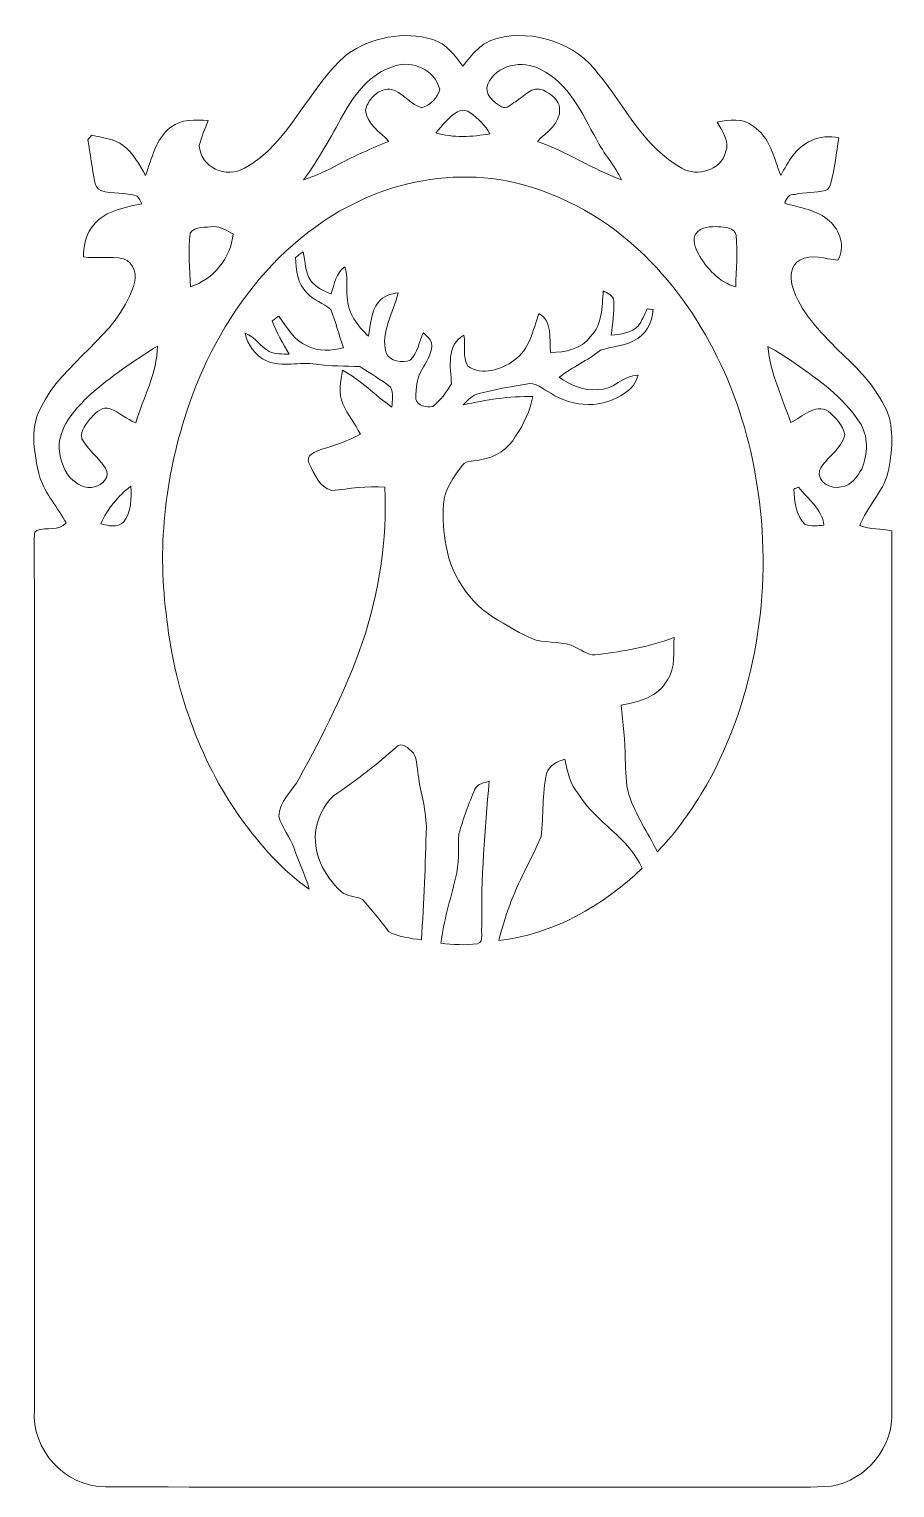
# Model space of a CAD drawing. Header units: centimetres. Extents: x -9.5 to 9.4, y -15.9 to 16.
import ezdxf

# ---------------------------------------------------------------- set-up
doc = ezdxf.new("R2010")
doc.units = ezdxf.units.CM
doc.header["$MEASUREMENT"] = 0
doc.layers.add('Layer 1', color=7, linetype='Continuous')

msp = doc.modelspace()

# ---------------------------------------------------------------- linework, layer by layer
at = {"layer": 'Layer 1', "color": 8, "lineweight": 9}
for points, knots in [([(-2.53572, 15.45091), (-1.99879, 15.82415), (-1.28618, 15.96703), (-0.65577, 15.77723), (-0.65577, 15.77723), (-0.36578, 15.68621), (-0.17528, 15.42586), (0.00075, 15.19197), (0.00075, 15.19197), (0.19302, 15.45373), (0.41774, 15.72608), (0.75182, 15.80193), (0.75182, 15.80193), (1.55121, 16.00266), (2.47902, 15.69962), (2.96373, 15.02017), (2.96373, 15.02017), (3.54687, 14.31744), (3.95433, 13.41715), (4.78654, 12.96242), (4.78654, 12.96242), (5.12026, 12.76945), (5.64343, 12.91938), (5.73798, 13.31625), (5.73798, 13.31625), (5.83852, 13.55614), (5.66601, 13.77522), (5.5563, 13.97383), (5.5563, 13.97383), (5.81806, 14.01299), (6.12215, 14.08037), (6.33876, 13.87999), (6.33876, 13.87999), (6.71411, 13.64751), (6.79314, 13.18573), (6.94483, 12.80614), (6.94483, 12.80614), (7.10393, 13.10212), (7.28103, 13.43055), (7.6077, 13.56426), (7.6077, 13.56426), (7.79255, 13.66444), (8.01128, 13.66727), (8.21377, 13.62776), (8.21377, 13.62776), (8.1605, 13.29756), (8.12381, 12.96348), (8.03774, 12.63998), (8.03774, 12.63998), (8.01516, 12.57895), (7.99329, 12.4964), (7.92202, 12.4777), (7.92202, 12.4777), (7.7033, 12.42655), (7.47435, 12.44666), (7.25669, 12.39021), (7.25669, 12.39021), (7.12475, 12.41138), (7.06125, 12.29743), (7.03055, 12.19795), (7.03055, 12.19795), (7.36252, 12.09705), (7.7414, 12.05613), (8.00704, 11.80883), (8.00704, 11.80883), (8.24939, 11.60458), (8.35417, 11.23698), (8.1919, 10.95511), (8.1919, 10.95511), (7.92026, 10.97981), (7.6137, 11.1061), (7.36146, 10.95229), (7.36146, 10.95229), (7.1632, 10.85598), (7.14027, 10.59105), (7.19601, 10.39984), (7.19601, 10.39984), (7.35829, 9.82234), (7.80667, 9.39724), (8.20918, 8.97744), (8.20918, 8.97744), (8.61594, 8.60103), (9.01352, 8.19533), (9.252, 7.68663), (9.252, 7.68663), (9.43579, 7.25024), (9.37476, 6.75988), (9.28551, 6.30762), (9.28551, 6.30762), (9.17509, 5.87688), (8.82196, 5.56608), (8.67415, 5.15262), (8.67415, 5.15262), (8.89816, 5.07007), (9.14193, 5.08771), (9.37369, 5.03903), (9.37369, 5.03903), (9.37053, -1.37447), (9.37441, -7.78832), (9.37194, -14.20218), (9.37194, -14.20218), (9.41286, -14.97617), (8.81701, -15.71312), (8.05255, -15.83836), (8.05255, -15.83836), (7.64686, -15.87575), (7.23905, -15.85882), (6.83265, -15.86094), (6.83265, -15.86094), (1.95232, -15.85318), (-2.92871, -15.86729), (-7.80905, -15.85424), (-7.80905, -15.85424), (-8.68077, -15.86447), (-9.43853, -15.03544), (-9.35916, -14.1669), (-9.35916, -14.1669), (-9.36269, -7.81584), (-9.35563, -1.46478), (-9.36269, 4.88592), (-9.36269, 4.88592), (-9.35351, 4.9406), (-9.3768, 5.02386), (-9.30906, 5.04608), (-9.30906, 5.04608), (-9.09846, 5.12934), (-8.82505, 5.0161), (-8.66313, 5.21365), (-8.66313, 5.21365), (-8.85292, 5.54385), (-9.11116, 5.83948), (-9.24133, 6.20108), (-9.24133, 6.20108), (-9.35881, 6.69461), (-9.47452, 7.24213), (-9.22898, 7.71732), (-9.22898, 7.71732), (-8.73403, 8.74249), (-7.56211, 9.27377), (-7.19628, 10.38079), (-7.19628, 10.38079), (-7.10773, 10.59669), (-7.17158, 10.90713), (-7.41712, 10.9858), (-7.41712, 10.9858), (-7.70428, 11.04331), (-7.99991, 10.98757), (-8.28954, 11.02426), (-8.28954, 11.02426), (-8.27719, 11.24192), (-8.25708, 11.47405), (-8.12056, 11.65502), (-8.12056, 11.65502), (-7.88031, 12.02685), (-7.41112, 12.10235), (-7.01142, 12.18842), (-7.01142, 12.18842), (-7.04282, 12.24557), (-7.0721, 12.30484), (-7.11584, 12.35352), (-7.11584, 12.35352), (-7.37302, 12.44101), (-7.65312, 12.3948), (-7.91064, 12.47417), (-7.91064, 12.47417), (-7.99144, 12.49781), (-8.02319, 12.58389), (-8.03871, 12.65832), (-8.03871, 12.65832), (-8.10396, 12.96489), (-8.13713, 13.27674), (-8.19287, 13.58507), (-8.19287, 13.58507), (-8.16536, 13.61894), (-8.13749, 13.65245), (-8.10997, 13.68632), (-8.10997, 13.68632), (-7.87432, 13.63375), (-7.61785, 13.60871), (-7.41853, 13.45842), (-7.41853, 13.45842), (-7.20157, 13.28909), (-7.06646, 13.0432), (-6.93275, 12.8079), (-6.93275, 12.8079), (-6.78988, 13.17726), (-6.71615, 13.61188), (-6.37854, 13.86341), (-6.37854, 13.86341), (-6.14606, 14.0465), (-5.84443, 14.01934), (-5.56715, 14.00488), (-5.56715, 14.00488), (-5.631, 13.82249), (-5.71461, 13.64645), (-5.75765, 13.45772), (-5.75765, 13.45772), (-5.74671, 12.98394), (-5.15439, 12.73205), (-4.7734, 12.96312), (-4.7734, 12.96312), (-3.76198, 13.52474), (-3.3898, 14.72031), (-2.53572, 15.45091), (-2.53572, 15.45091), (-2.53572, 15.45091), (-2.53572, 15.45091), (-2.53572, 15.45091)], [0, 0, 0, 0, 0.01886792, 0.01886792, 0.01886792, 0.01886792, 0.03773585, 0.03773585, 0.03773585, 0.03773585, 0.05660377, 0.05660377, 0.05660377, 0.05660377, 0.0754717, 0.0754717, 0.0754717, 0.0754717, 0.09433962, 0.09433962, 0.09433962, 0.09433962, 0.11320755, 0.11320755, 0.11320755, 0.11320755, 0.13207547, 0.13207547, 0.13207547, 0.13207547, 0.1509434, 0.1509434, 0.1509434, 0.1509434, 0.16981132, 0.16981132, 0.16981132, 0.16981132, 0.18867925, 0.18867925, 0.18867925, 0.18867925, 0.20754717, 0.20754717, 0.20754717, 0.20754717, 0.22641509, 0.22641509, 0.22641509, 0.22641509, 0.24528302, 0.24528302, 0.24528302, 0.24528302, 0.26415094, 0.26415094, 0.26415094, 0.26415094, 0.28301887, 0.28301887, 0.28301887, 0.28301887, 0.30188679, 0.30188679, 0.30188679, 0.30188679, 0.32075472, 0.32075472, 0.32075472, 0.32075472, 0.33962264, 0.33962264, 0.33962264, 0.33962264, 0.35849057, 0.35849057, 0.35849057, 0.35849057, 0.37735849, 0.37735849, 0.37735849, 0.37735849, 0.39622642, 0.39622642, 0.39622642, 0.39622642, 0.41509434, 0.41509434, 0.41509434, 0.41509434, 0.43396226, 0.43396226, 0.43396226, 0.43396226, 0.45283019, 0.45283019, 0.45283019, 0.45283019, 0.47169811, 0.47169811, 0.47169811, 0.47169811, 0.49056604, 0.49056604, 0.49056604, 0.49056604, 0.50943396, 0.50943396, 0.50943396, 0.50943396, 0.52830189, 0.52830189, 0.52830189, 0.52830189, 0.54716981, 0.54716981, 0.54716981, 0.54716981, 0.56603774, 0.56603774, 0.56603774, 0.56603774, 0.58490566, 0.58490566, 0.58490566, 0.58490566, 0.60377358, 0.60377358, 0.60377358, 0.60377358, 0.62264151, 0.62264151, 0.62264151, 0.62264151, 0.64150943, 0.64150943, 0.64150943, 0.64150943, 0.66037736, 0.66037736, 0.66037736, 0.66037736, 0.67924528, 0.67924528, 0.67924528, 0.67924528, 0.69811321, 0.69811321, 0.69811321, 0.69811321, 0.71698113, 0.71698113, 0.71698113, 0.71698113, 0.73584906, 0.73584906, 0.73584906, 0.73584906, 0.75471698, 0.75471698, 0.75471698, 0.75471698, 0.77358491, 0.77358491, 0.77358491, 0.77358491, 0.79245283, 0.79245283, 0.79245283, 0.79245283, 0.81132075, 0.81132075, 0.81132075, 0.81132075, 0.83018868, 0.83018868, 0.83018868, 0.83018868, 0.8490566, 0.8490566, 0.8490566, 0.8490566, 0.86792453, 0.86792453, 0.86792453, 0.86792453, 0.88679245, 0.88679245, 0.88679245, 0.88679245, 0.90566038, 0.90566038, 0.90566038, 0.90566038, 0.9245283, 0.9245283, 0.9245283, 0.9245283, 0.94339623, 0.94339623, 0.94339623, 0.94339623, 0.96226415, 0.96226415, 0.96226415, 0.96226415, 1, 1, 1, 1]), ([(-1.50385, 15.19268), (-2.01784, 15.03851), (-2.37168, 14.57849), (-2.6218, 14.12694), (-2.6218, 14.12694), (-2.88426, 13.64116), (-3.15414, 13.15856), (-3.47834, 12.71053), (-3.47834, 12.71053), (-3.21235, 12.79908), (-2.95447, 12.91056), (-2.71105, 13.04955), (-2.71105, 13.04955), (-2.35863, 13.24358), (-1.98821, 13.40092), (-1.61497, 13.55085), (-1.61497, 13.55085), (-1.80865, 13.75405), (-2.09828, 13.92762), (-2.12932, 14.23136), (-2.12932, 14.23136), (-2.07005, 14.49629), (-1.77407, 14.78557), (-1.48585, 14.65998), (-1.48585, 14.65998), (-1.27454, 14.56368), (-1.12567, 14.34848), (-0.90024, 14.2871), (-0.90024, 14.2871), (-0.71327, 14.33508), (-0.54923, 14.50335), (-0.5069, 14.69138), (-0.5069, 14.69138), (-0.60356, 15.10872), (-1.10662, 15.33626), (-1.50385, 15.19268), (-1.50385, 15.19268), (-1.50385, 15.19268), (-1.50385, 15.19268), (-1.50385, 15.19268)], [0, 0, 0, 0, 0.09090909, 0.09090909, 0.09090909, 0.09090909, 0.18181818, 0.18181818, 0.18181818, 0.18181818, 0.27272727, 0.27272727, 0.27272727, 0.27272727, 0.36363636, 0.36363636, 0.36363636, 0.36363636, 0.45454545, 0.45454545, 0.45454545, 0.45454545, 0.54545455, 0.54545455, 0.54545455, 0.54545455, 0.63636364, 0.63636364, 0.63636364, 0.63636364, 0.72727273, 0.72727273, 0.72727273, 0.72727273, 0.81818182, 0.81818182, 0.81818182, 0.81818182, 1, 1, 1, 1]), ([(0.54615, 14.8018), (0.45195, 14.58908), (0.67703, 14.39364), (0.84319, 14.30862), (0.84319, 14.30862), (0.95255, 14.23383), (1.05944, 14.37529), (1.14657, 14.41692), (1.14657, 14.41692), (1.33919, 14.52804), (1.51064, 14.77993), (1.76429, 14.66845), (1.76429, 14.66845), (1.91563, 14.58378), (2.1086, 14.46419), (2.10895, 14.26875), (2.10895, 14.26875), (2.14882, 13.93996), (1.81826, 13.75899), (1.62812, 13.55014), (1.62812, 13.55014), (2.26664, 13.32754), (2.8325, 12.94231), (3.46609, 12.71124), (3.46609, 12.71124), (3.31404, 13.02486), (3.07274, 13.28486), (2.91681, 13.59671), (2.91681, 13.59671), (2.59967, 14.16504), (2.3118, 14.83179), (1.69056, 15.12565), (1.69056, 15.12565), (1.30815, 15.33873), (0.72783, 15.22337), (0.54615, 14.8018), (0.54615, 14.8018), (0.54615, 14.8018), (0.54615, 14.8018), (0.54615, 14.8018)], [0, 0, 0, 0, 0.09090909, 0.09090909, 0.09090909, 0.09090909, 0.18181818, 0.18181818, 0.18181818, 0.18181818, 0.27272727, 0.27272727, 0.27272727, 0.27272727, 0.36363636, 0.36363636, 0.36363636, 0.36363636, 0.45454545, 0.45454545, 0.45454545, 0.45454545, 0.54545455, 0.54545455, 0.54545455, 0.54545455, 0.63636364, 0.63636364, 0.63636364, 0.63636364, 0.72727273, 0.72727273, 0.72727273, 0.72727273, 0.81818182, 0.81818182, 0.81818182, 0.81818182, 1, 1, 1, 1]), ([(-0.11919, 14.19679), (-0.31075, 14.08213), (-0.44904, 13.90081), (-0.59333, 13.735), (-0.59333, 13.735), (-0.20774, 13.62423), (0.19937, 13.64645), (0.59024, 13.71666), (0.59024, 13.71666), (0.489, 13.89798), (0.3373, 14.0465), (0.17114, 14.16892), (0.17114, 14.16892), (0.09071, 14.23101), (-0.02712, 14.25323), (-0.11919, 14.19679), (-0.11919, 14.19679), (-0.11919, 14.19679), (-0.11919, 14.19679), (-0.11919, 14.19679)], [0, 0, 0, 0, 0.16666667, 0.16666667, 0.16666667, 0.16666667, 0.33333333, 0.33333333, 0.33333333, 0.33333333, 0.5, 0.5, 0.5, 0.5, 0.66666667, 0.66666667, 0.66666667, 0.66666667, 1, 1, 1, 1]), ([(-1.52783, 12.53309), (-2.60592, 12.20394), (-3.56266, 11.53684), (-4.30631, 10.69617), (-4.30631, 10.69617), (-5.06831, 9.85268), (-5.62395, 8.83774), (-5.99577, 7.76706), (-5.99577, 7.76706), (-6.48367, 6.31855), (-6.68157, 4.7621), (-6.48331, 3.24233), (-6.48331, 3.24233), (-6.32209, 1.6386), (-5.77741, 0.06486), (-4.84395, -1.25488), (-4.84395, -1.25488), (-4.42238, -1.82955), (-3.95106, -2.3873), (-3.35558, -2.78911), (-3.35558, -2.78911), (-3.4413, -2.48361), (-3.58418, -2.19821), (-3.6886, -1.89905), (-3.6886, -1.89905), (-3.76762, -1.65387), (-3.95248, -1.45632), (-4.01915, -1.20726), (-4.01915, -1.20726), (-4.02197, -0.86365), (-3.71788, -0.65551), (-3.57712, -0.37082), (-3.57712, -0.37082), (-3.05395, 0.5845), (-2.55971, 1.56135), (-2.19811, 2.59075), (-2.19811, 2.59075), (-1.8277, 3.68295), (-1.65413, 4.84147), (-1.70422, 5.9947), (-1.70422, 5.9947), (-2.09369, 6.02081), (-2.47892, 5.96225), (-2.86416, 5.91956), (-2.86416, 5.91956), (-3.13615, 5.98483), (-3.24163, 6.28469), (-3.36157, 6.50905), (-3.36157, 6.50905), (-3.45435, 6.68756), (-3.21164, 6.77999), (-3.08288, 6.82303), (-3.08288, 6.82303), (-2.79325, 6.90875), (-2.50679, 7.00541), (-2.23939, 7.14864), (-2.23939, 7.14864), (-2.3558, 7.37653), (-2.51244, 7.5815), (-2.62356, 7.81151), (-2.62356, 7.81151), (-2.7174, 8.04505), (-2.67754, 8.30822), (-2.62815, 8.54846), (-2.62815, 8.54846), (-2.23021, 8.33574), (-1.91906, 7.99919), (-1.55076, 7.74378), (-1.55076, 7.74378), (-1.54653, 7.88771), (-1.51125, 8.04787), (-1.5811, 8.18016), (-1.5811, 8.18016), (-1.79418, 8.34456), (-2.02278, 8.48814), (-2.25173, 8.62854), (-2.25173, 8.62854), (-2.56959, 8.64583), (-2.89132, 8.63207), (-3.20706, 8.68216), (-3.20706, 8.68216), (-3.5676, 8.73579), (-3.94401, 8.60526), (-4.29186, 8.75201), (-4.29186, 8.75201), (-4.52997, 8.86808), (-4.7053, 9.09915), (-4.75575, 9.35914), (-4.75575, 9.35914), (-4.54444, 9.27695), (-4.42238, 9.06916), (-4.23046, 8.95733), (-4.23046, 8.95733), (-4.09676, 8.8896), (-3.93943, 8.91182), (-3.79655, 8.89771), (-3.79655, 8.89771), (-3.92143, 9.13972), (-4.07948, 9.3662), (-4.1645, 9.6269), (-4.1645, 9.6269), (-4.11687, 9.66183), (-4.06925, 9.69675), (-4.02127, 9.73133), (-4.02127, 9.73133), (-3.84382, 9.48861), (-3.69495, 9.19969), (-3.39967, 9.07974), (-3.39967, 9.07974), (-3.15132, 8.94745), (-2.86945, 8.97532), (-2.60839, 9.042), (-2.60839, 9.042), (-2.70964, 9.31787), (-2.78161, 9.60538), (-2.88673, 9.87879), (-2.88673, 9.87879), (-3.04972, 10.01249), (-3.26103, 10.08022), (-3.40638, 10.23827), (-3.40638, 10.23827), (-3.61769, 10.43582), (-3.64309, 10.74239), (-3.65932, 11.01403), (-3.65932, 11.01403), (-3.60217, 11.05495), (-3.54502, 11.09622), (-3.48716, 11.13715), (-3.48716, 11.13715), (-3.43989, 10.92301), (-3.4533, 10.68806), (-3.31889, 10.50144), (-3.31889, 10.50144), (-3.2067, 10.36421), (-3.04725, 10.27531), (-2.88074, 10.22063), (-2.88074, 10.22063), (-2.8056, 10.42947), (-2.77243, 10.6743), (-2.57841, 10.81083), (-2.57841, 10.81083), (-2.50468, 10.59598), (-2.55265, 10.36668), (-2.52443, 10.14549), (-2.52443, 10.14549), (-2.51667, 9.80294), (-2.30253, 9.51578), (-2.06335, 9.29), (-2.06335, 9.29), (-2.01185, 9.53977), (-2.0129, 9.82552), (-1.84675, 10.03577), (-1.84675, 10.03577), (-1.74338, 10.16912), (-1.57228, 10.21781), (-1.41177, 10.23933), (-1.41177, 10.23933), (-1.50843, 9.804), (-1.80723, 9.39336), (-1.67741, 8.93228), (-1.67741, 8.93228), (-1.59133, 8.73508), (-1.33098, 8.70086), (-1.1486, 8.77001), (-1.1486, 8.77001), (-0.98315, 8.92911), (-0.95528, 9.16653), (-0.86779, 9.36832), (-0.86779, 9.36832), (-0.80111, 9.30164), (-0.71574, 9.24238), (-0.68505, 9.14889), (-0.68505, 9.14889), (-0.66176, 8.95345), (-0.76372, 8.78341), (-0.85826, 8.6236), (-0.85826, 8.6236), (-0.99867, 8.41723), (-1.03677, 8.16534), (-1.02513, 7.92016), (-1.02513, 7.92016), (-0.99973, 7.76353), (-0.78876, 7.73531), (-0.66, 7.75683), (-0.66, 7.75683), (-0.48643, 7.88277), (-0.36861, 8.07539), (-0.24725, 8.2486), (-0.24725, 8.2486), (-0.27265, 8.61443), (-0.36755, 9.10162), (0.02121, 9.31575), (0.02121, 9.31575), (0.07131, 9.09421), (-0.019, 8.83844), (0.11047, 8.63983), (0.11047, 8.63983), (0.41844, 8.42464), (0.84213, 8.55728), (1.11729, 8.76542), (1.11729, 8.76542), (1.4609, 8.99614), (1.52863, 9.4297), (1.66057, 9.79094), (1.66057, 9.79094), (1.96714, 9.62479), (1.87788, 9.22438), (1.91598, 8.93969), (1.91598, 8.93969), (2.23842, 8.92946), (2.58238, 9.01342), (2.7877, 9.28259), (2.7877, 9.28259), (3.05052, 9.54929), (3.03499, 9.93735), (3.06639, 10.28131), (3.06639, 10.28131), (3.15882, 10.23298), (3.28194, 10.18606), (3.29993, 10.06752), (3.29993, 10.06752), (3.30734, 9.81458), (3.26783, 9.5634), (3.23996, 9.31293), (3.23996, 9.31293), (3.44492, 9.34009), (3.67317, 9.3535), (3.82592, 9.51296), (3.82592, 9.51296), (3.91235, 9.6269), (3.96774, 9.76131), (4.02806, 9.89043), (4.02806, 9.89043), (4.07075, 9.88549), (4.11344, 9.88055), (4.15647, 9.87526), (4.15647, 9.87526), (4.14272, 9.59445), (3.99102, 9.30799), (3.72891, 9.1884), (3.72891, 9.1884), (3.50384, 9.06987), (3.24066, 9.06846), (3.00536, 8.98449), (3.00536, 8.98449), (2.72102, 8.7633), (2.39153, 8.61161), (2.10401, 8.39677), (2.10401, 8.39677), (2.35272, 8.22673), (2.63777, 8.08421), (2.95103, 8.13042), (2.95103, 8.13042), (3.28899, 8.09832), (3.49643, 8.45639), (3.82874, 8.43875), (3.82874, 8.43875), (3.77794, 8.28776), (3.69575, 8.141), (3.5497, 8.06269), (3.5497, 8.06269), (3.08579, 7.69791), (2.39788, 7.73213), (1.91775, 8.04752), (1.91775, 8.04752), (1.74665, 8.1283), (1.59143, 8.30998), (1.38082, 8.24507), (1.38082, 8.24507), (1.03615, 8.19392), (0.69361, 8.12407), (0.35565, 8.04046), (0.35565, 8.04046), (0.2096, 8.00977), (0.10517, 7.89723), (0.00781, 7.79281), (0.00781, 7.79281), (0.50664, 7.90076), (1.01569, 7.98613), (1.52793, 7.97238), (1.52793, 7.97238), (1.4676, 7.66087), (1.33249, 7.36666), (1.15292, 7.10631), (1.15292, 7.10631), (0.99594, 6.83784), (0.71125, 6.64593), (0.40539, 6.59548), (0.40539, 6.59548), (0.27521, 6.54433), (0.08224, 6.60325), (-0.00913, 6.47201), (-0.00913, 6.47201), (-0.20351, 6.22083), (-0.40141, 5.94284), (-0.42364, 5.61476), (-0.42364, 5.61476), (-0.44163, 5.31173), (-0.42258, 5.00551), (-0.36508, 4.70706), (-0.36508, 4.70706), (-0.25078, 3.98916), (0.23782, 3.35169), (0.87811, 3.01867), (0.87811, 3.01867), (1.11588, 2.89167), (1.34166, 2.73786), (1.59954, 2.65249), (1.59954, 2.65249), (1.88317, 2.58087), (2.19962, 2.63555), (2.46491, 2.49268), (2.46491, 2.49268), (2.62119, 2.41507), (2.77359, 2.29477), (2.96197, 2.3371), (2.96197, 2.3371), (3.52183, 2.40801), (4.08451, 2.50467), (4.61403, 2.70611), (4.61403, 2.70611), (4.5918, 2.39708), (4.65354, 2.05276), (4.46904, 1.78007), (4.46904, 1.78007), (4.27501, 1.41036), (3.83651, 1.2957), (3.45692, 1.23044), (3.45692, 1.23044), (3.49537, 0.83815), (3.54335, 0.44621), (3.54829, 0.05146), (3.54829, 0.05146), (3.55993, -0.20713), (3.55217, -0.47242), (3.62378, -0.72395), (3.62378, -0.72395), (3.76736, -1.17021), (4.04076, -1.55615), (4.24784, -1.97278), (4.24784, -1.97278), (4.67753, -1.54592), (5.01302, -1.03545), (5.32135, -0.51722), (5.32135, -0.51722), (6.40049, 1.40965), (6.75997, 3.69918), (6.45094, 5.87723), (6.45094, 5.87723), (6.19024, 7.79881), (5.36685, 9.68476), (3.97232, 11.05495), (3.97232, 11.05495), (3.18492, 11.82577), (2.19644, 12.4015), (1.12012, 12.65197), (1.12012, 12.65197), (0.24805, 12.85235), (-0.67482, 12.79344), (-1.52783, 12.53309), (-1.52783, 12.53309), (-1.52783, 12.53309), (-1.52783, 12.53309), (-1.52783, 12.53309)], [0, 0, 0, 0, 0.01086957, 0.01086957, 0.01086957, 0.01086957, 0.02173913, 0.02173913, 0.02173913, 0.02173913, 0.0326087, 0.0326087, 0.0326087, 0.0326087, 0.04347826, 0.04347826, 0.04347826, 0.04347826, 0.05434783, 0.05434783, 0.05434783, 0.05434783, 0.06521739, 0.06521739, 0.06521739, 0.06521739, 0.07608696, 0.07608696, 0.07608696, 0.07608696, 0.08695652, 0.08695652, 0.08695652, 0.08695652, 0.09782609, 0.09782609, 0.09782609, 0.09782609, 0.10869565, 0.10869565, 0.10869565, 0.10869565, 0.11956522, 0.11956522, 0.11956522, 0.11956522, 0.13043478, 0.13043478, 0.13043478, 0.13043478, 0.14130435, 0.14130435, 0.14130435, 0.14130435, 0.15217391, 0.15217391, 0.15217391, 0.15217391, 0.16304348, 0.16304348, 0.16304348, 0.16304348, 0.17391304, 0.17391304, 0.17391304, 0.17391304, 0.18478261, 0.18478261, 0.18478261, 0.18478261, 0.19565217, 0.19565217, 0.19565217, 0.19565217, 0.20652174, 0.20652174, 0.20652174, 0.20652174, 0.2173913, 0.2173913, 0.2173913, 0.2173913, 0.22826087, 0.22826087, 0.22826087, 0.22826087, 0.23913043, 0.23913043, 0.23913043, 0.23913043, 0.25, 0.25, 0.25, 0.25, 0.26086957, 0.26086957, 0.26086957, 0.26086957, 0.27173913, 0.27173913, 0.27173913, 0.27173913, 0.2826087, 0.2826087, 0.2826087, 0.2826087, 0.29347826, 0.29347826, 0.29347826, 0.29347826, 0.30434783, 0.30434783, 0.30434783, 0.30434783, 0.31521739, 0.31521739, 0.31521739, 0.31521739, 0.32608696, 0.32608696, 0.32608696, 0.32608696, 0.33695652, 0.33695652, 0.33695652, 0.33695652, 0.34782609, 0.34782609, 0.34782609, 0.34782609, 0.35869565, 0.35869565, 0.35869565, 0.35869565, 0.36956522, 0.36956522, 0.36956522, 0.36956522, 0.38043478, 0.38043478, 0.38043478, 0.38043478, 0.39130435, 0.39130435, 0.39130435, 0.39130435, 0.40217391, 0.40217391, 0.40217391, 0.40217391, 0.41304348, 0.41304348, 0.41304348, 0.41304348, 0.42391304, 0.42391304, 0.42391304, 0.42391304, 0.43478261, 0.43478261, 0.43478261, 0.43478261, 0.44565217, 0.44565217, 0.44565217, 0.44565217, 0.45652174, 0.45652174, 0.45652174, 0.45652174, 0.4673913, 0.4673913, 0.4673913, 0.4673913, 0.47826087, 0.47826087, 0.47826087, 0.47826087, 0.48913043, 0.48913043, 0.48913043, 0.48913043, 0.5, 0.5, 0.5, 0.5, 0.51086957, 0.51086957, 0.51086957, 0.51086957, 0.52173913, 0.52173913, 0.52173913, 0.52173913, 0.5326087, 0.5326087, 0.5326087, 0.5326087, 0.54347826, 0.54347826, 0.54347826, 0.54347826, 0.55434783, 0.55434783, 0.55434783, 0.55434783, 0.56521739, 0.56521739, 0.56521739, 0.56521739, 0.57608696, 0.57608696, 0.57608696, 0.57608696, 0.58695652, 0.58695652, 0.58695652, 0.58695652, 0.59782609, 0.59782609, 0.59782609, 0.59782609, 0.60869565, 0.60869565, 0.60869565, 0.60869565, 0.61956522, 0.61956522, 0.61956522, 0.61956522, 0.63043478, 0.63043478, 0.63043478, 0.63043478, 0.64130435, 0.64130435, 0.64130435, 0.64130435, 0.65217391, 0.65217391, 0.65217391, 0.65217391, 0.66304348, 0.66304348, 0.66304348, 0.66304348, 0.67391304, 0.67391304, 0.67391304, 0.67391304, 0.68478261, 0.68478261, 0.68478261, 0.68478261, 0.69565217, 0.69565217, 0.69565217, 0.69565217, 0.70652174, 0.70652174, 0.70652174, 0.70652174, 0.7173913, 0.7173913, 0.7173913, 0.7173913, 0.72826087, 0.72826087, 0.72826087, 0.72826087, 0.73913043, 0.73913043, 0.73913043, 0.73913043, 0.75, 0.75, 0.75, 0.75, 0.76086957, 0.76086957, 0.76086957, 0.76086957, 0.77173913, 0.77173913, 0.77173913, 0.77173913, 0.7826087, 0.7826087, 0.7826087, 0.7826087, 0.79347826, 0.79347826, 0.79347826, 0.79347826, 0.80434783, 0.80434783, 0.80434783, 0.80434783, 0.81521739, 0.81521739, 0.81521739, 0.81521739, 0.82608696, 0.82608696, 0.82608696, 0.82608696, 0.83695652, 0.83695652, 0.83695652, 0.83695652, 0.84782609, 0.84782609, 0.84782609, 0.84782609, 0.85869565, 0.85869565, 0.85869565, 0.85869565, 0.86956522, 0.86956522, 0.86956522, 0.86956522, 0.88043478, 0.88043478, 0.88043478, 0.88043478, 0.89130435, 0.89130435, 0.89130435, 0.89130435, 0.90217391, 0.90217391, 0.90217391, 0.90217391, 0.91304348, 0.91304348, 0.91304348, 0.91304348, 0.92391304, 0.92391304, 0.92391304, 0.92391304, 0.93478261, 0.93478261, 0.93478261, 0.93478261, 0.94565217, 0.94565217, 0.94565217, 0.94565217, 0.95652174, 0.95652174, 0.95652174, 0.95652174, 0.9673913, 0.9673913, 0.9673913, 0.9673913, 0.97826087, 0.97826087, 0.97826087, 0.97826087, 1, 1, 1, 1]), ([(-5.96085, 11.54178), (-6.00177, 11.15373), (-5.96932, 10.76003), (-5.95309, 10.37056), (-5.95309, 10.37056), (-5.45391, 10.53178), (-5.06478, 11.00485), (-5.01822, 11.52979), (-5.01822, 11.52979), (-5.1551, 11.59011), (-5.28634, 11.68924), (-5.44227, 11.68818), (-5.44227, 11.68818), (-5.61266, 11.66737), (-5.84726, 11.70053), (-5.96085, 11.54178), (-5.96085, 11.54178), (-5.96085, 11.54178), (-5.96085, 11.54178), (-5.96085, 11.54178)], [0, 0, 0, 0, 0.16666667, 0.16666667, 0.16666667, 0.16666667, 0.33333333, 0.33333333, 0.33333333, 0.33333333, 0.5, 0.5, 0.5, 0.5, 0.66666667, 0.66666667, 0.66666667, 0.66666667, 1, 1, 1, 1]), ([(5.08957, 11.52908), (4.99679, 11.39397), (5.08075, 11.22322), (5.1439, 11.09552), (5.1439, 11.09552), (5.32417, 10.77908), (5.59687, 10.47286), (5.95917, 10.37162), (5.95917, 10.37162), (5.97152, 10.74838), (6.00432, 11.12621), (5.96905, 11.50298), (5.96905, 11.50298), (5.94118, 11.67337), (5.71152, 11.66878), (5.58699, 11.68607), (5.58699, 11.68607), (5.41765, 11.68854), (5.19399, 11.69101), (5.08957, 11.52908), (5.08957, 11.52908), (5.08957, 11.52908), (5.08957, 11.52908), (5.08957, 11.52908)], [0, 0, 0, 0, 0.14285714, 0.14285714, 0.14285714, 0.14285714, 0.28571429, 0.28571429, 0.28571429, 0.28571429, 0.42857143, 0.42857143, 0.42857143, 0.42857143, 0.57142857, 0.57142857, 0.57142857, 0.57142857, 0.71428571, 0.71428571, 0.71428571, 0.71428571, 1, 1, 1, 1]), ([(-8.14913, 8.01189), (-8.45357, 7.71555), (-8.77954, 7.3723), (-8.82046, 6.92533), (-8.82046, 6.92533), (-8.81941, 6.66604), (-8.74603, 6.39758), (-8.57776, 6.19508), (-8.57776, 6.19508), (-8.43982, 6.06702), (-8.24473, 5.93755), (-8.04753, 5.99999), (-8.04753, 5.99999), (-7.87643, 6.03704), (-7.68981, 6.21801), (-7.80411, 6.40604), (-7.80411, 6.40604), (-7.95863, 6.63499), (-8.18582, 6.80927), (-8.32517, 7.04986), (-8.32517, 7.04986), (-8.35939, 7.23966), (-8.22286, 7.38641), (-8.11421, 7.51941), (-8.11421, 7.51941), (-8.01507, 7.63159), (-7.8662, 7.76776), (-7.70322, 7.70709), (-7.70322, 7.70709), (-7.50566, 7.62983), (-7.3455, 7.47849), (-7.14795, 7.39841), (-7.14795, 7.39841), (-6.98179, 7.95403), (-6.67558, 8.48355), (-6.67452, 9.07516), (-6.67452, 9.07516), (-7.18675, 8.75166), (-7.69334, 8.41229), (-8.14913, 8.01189), (-8.14913, 8.01189), (-8.14913, 8.01189), (-8.14913, 8.01189), (-8.14913, 8.01189)], [0, 0, 0, 0, 0.08333333, 0.08333333, 0.08333333, 0.08333333, 0.16666667, 0.16666667, 0.16666667, 0.16666667, 0.25, 0.25, 0.25, 0.25, 0.33333333, 0.33333333, 0.33333333, 0.33333333, 0.41666667, 0.41666667, 0.41666667, 0.41666667, 0.5, 0.5, 0.5, 0.5, 0.58333333, 0.58333333, 0.58333333, 0.58333333, 0.66666667, 0.66666667, 0.66666667, 0.66666667, 0.75, 0.75, 0.75, 0.75, 0.83333333, 0.83333333, 0.83333333, 0.83333333, 1, 1, 1, 1]), ([(6.66155, 9.06422), (6.72046, 8.48461), (6.9734, 7.95121), (7.16179, 7.40652), (7.16179, 7.40652), (7.4179, 7.52047), (7.68319, 7.82668), (7.98235, 7.65593), (7.98235, 7.65593), (8.13757, 7.51835), (8.30054, 7.34937), (8.34605, 7.14158), (8.34605, 7.14158), (8.27656, 6.8202), (7.93225, 6.64487), (7.78726, 6.36124), (7.78726, 6.36124), (7.73682, 6.09383), (8.04232, 5.94637), (8.26492, 5.99717), (8.26492, 5.99717), (8.48188, 6.01587), (8.61241, 6.22225), (8.71472, 6.38946), (8.71472, 6.38946), (8.84736, 6.71331), (8.86853, 7.11865), (8.66145, 7.41746), (8.66145, 7.41746), (8.3129, 7.95897), (7.77915, 8.3375), (7.25739, 8.69628), (7.25739, 8.69628), (7.06266, 8.82433), (6.87569, 8.96933), (6.66155, 9.06422), (6.66155, 9.06422), (6.66155, 9.06422), (6.66155, 9.06422), (6.66155, 9.06422)], [0, 0, 0, 0, 0.09090909, 0.09090909, 0.09090909, 0.09090909, 0.18181818, 0.18181818, 0.18181818, 0.18181818, 0.27272727, 0.27272727, 0.27272727, 0.27272727, 0.36363636, 0.36363636, 0.36363636, 0.36363636, 0.45454545, 0.45454545, 0.45454545, 0.45454545, 0.54545455, 0.54545455, 0.54545455, 0.54545455, 0.63636364, 0.63636364, 0.63636364, 0.63636364, 0.72727273, 0.72727273, 0.72727273, 0.72727273, 0.81818182, 0.81818182, 0.81818182, 0.81818182, 1, 1, 1, 1]), ([(-7.90712, 5.19319), (-7.74696, 5.14416), (-7.54976, 5.10535), (-7.41288, 5.23059), (-7.41288, 5.23059), (-7.23508, 5.45107), (-7.2439, 5.74952), (-7.25131, 6.01552), (-7.25131, 6.01552), (-7.5293, 5.80068), (-7.77307, 5.52092), (-7.90712, 5.19319), (-7.90712, 5.19319), (-7.90712, 5.19319), (-7.90712, 5.19319), (-7.90712, 5.19319)], [0, 0, 0, 0, 0.2, 0.2, 0.2, 0.2, 0.4, 0.4, 0.4, 0.4, 0.6, 0.6, 0.6, 0.6, 1, 1, 1, 1]), ([(7.2267, 5.95308), (7.24363, 5.67967), (7.27044, 5.38405), (7.47717, 5.17943), (7.47717, 5.17943), (7.60911, 5.13251), (7.75128, 5.15192), (7.8878, 5.16215), (7.8878, 5.16215), (7.849, 5.50893), (7.53997, 5.73859), (7.33324, 5.99153), (7.33324, 5.99153), (7.30643, 5.982), (7.25316, 5.9626), (7.2267, 5.95308), (7.2267, 5.95308), (7.2267, 5.95308), (7.2267, 5.95308), (7.2267, 5.95308)], [0, 0, 0, 0, 0.16666667, 0.16666667, 0.16666667, 0.16666667, 0.33333333, 0.33333333, 0.33333333, 0.33333333, 0.5, 0.5, 0.5, 0.5, 0.66666667, 0.66666667, 0.66666667, 0.66666667, 1, 1, 1, 1]), ([(-1.46398, 0.30546), (-1.86086, -0.05649), (-2.28983, -0.37999), (-2.7294, -0.68797), (-2.7294, -0.68797), (-2.99751, -0.85236), (-3.13368, -1.15716), (-3.20247, -1.45208), (-3.20247, -1.45208), (-3.30583, -1.98054), (-3.03772, -2.49631), (-2.65955, -2.84626), (-2.65955, -2.84626), (-2.53149, -2.96444), (-2.34028, -2.93763), (-2.19317, -3.01559), (-2.19317, -3.01559), (-1.98962, -3.23714), (-1.80582, -3.47526), (-1.62555, -3.71551), (-1.62555, -3.71551), (-1.41071, -3.84215), (-1.14966, -3.86191), (-0.90659, -3.90283), (-0.90659, -3.90283), (-0.84768, -3.07804), (-0.82298, -2.25148), (-0.79723, -1.42527), (-0.79723, -1.42527), (-0.80817, -1.01817), (-0.93905, -0.62799), (-0.98526, -0.22547), (-0.98526, -0.22547), (-1.01278, -0.08895), (-0.99902, 0.06416), (-1.07981, 0.18234), (-1.07981, 0.18234), (-1.1807, 0.28217), (-1.3324, 0.44692), (-1.46398, 0.30546), (-1.46398, 0.30546), (-1.46398, 0.30546), (-1.46398, 0.30546), (-1.46398, 0.30546)], [0, 0, 0, 0, 0.08333333, 0.08333333, 0.08333333, 0.08333333, 0.16666667, 0.16666667, 0.16666667, 0.16666667, 0.25, 0.25, 0.25, 0.25, 0.33333333, 0.33333333, 0.33333333, 0.33333333, 0.41666667, 0.41666667, 0.41666667, 0.41666667, 0.5, 0.5, 0.5, 0.5, 0.58333333, 0.58333333, 0.58333333, 0.58333333, 0.66666667, 0.66666667, 0.66666667, 0.66666667, 0.75, 0.75, 0.75, 0.75, 0.83333333, 0.83333333, 0.83333333, 0.83333333, 1, 1, 1, 1]), ([(1.82638, -0.26534), (1.72442, -0.71584), (1.76782, -1.18432), (1.70784, -1.63976), (1.70784, -1.63976), (1.60765, -1.90293), (1.46337, -2.14741), (1.3466, -2.40388), (1.3466, -2.40388), (1.0993, -2.88295), (0.91727, -3.39377), (0.78498, -3.91624), (0.78498, -3.91624), (1.97419, -3.78042), (3.06322, -3.15388), (3.91659, -2.33473), (3.91659, -2.33473), (3.62413, -1.66622), (2.9094, -1.33143), (2.52982, -0.7243), (2.52982, -0.7243), (2.34531, -0.50523), (2.28217, -0.22512), (2.22854, 0.04758), (2.22854, 0.04758), (2.06097, 0.00207), (1.88141, -0.08507), (1.82638, -0.26534), (1.82638, -0.26534), (1.82638, -0.26534), (1.82638, -0.26534), (1.82638, -0.26534)], [0, 0, 0, 0, 0.11111111, 0.11111111, 0.11111111, 0.11111111, 0.22222222, 0.22222222, 0.22222222, 0.22222222, 0.33333333, 0.33333333, 0.33333333, 0.33333333, 0.44444444, 0.44444444, 0.44444444, 0.44444444, 0.55555556, 0.55555556, 0.55555556, 0.55555556, 0.66666667, 0.66666667, 0.66666667, 0.66666667, 0.77777778, 0.77777778, 0.77777778, 0.77777778, 1, 1, 1, 1]), ([(0.26357, -0.60789), (0.12281, -0.92397), (0.01239, -1.25453), (-0.08921, -1.58543), (-0.08921, -1.58543), (-0.10296, -1.90822), (-0.07792, -2.23737), (-0.15906, -2.55416), (-0.15906, -2.55416), (-0.27865, -3.02371), (-0.41588, -3.49043), (-0.48326, -3.97162), (-0.48326, -3.97162), (-0.21762, -4.00655), (0.05402, -4.02066), (0.31931, -3.98362), (0.31931, -3.98362), (0.47594, -3.94022), (0.38281, -3.71974), (0.41668, -3.61814), (0.41668, -3.61814), (0.38845, -2.55381), (0.48547, -1.49336), (0.57472, -0.43467), (0.57472, -0.43467), (0.46219, -0.4696), (0.31367, -0.48194), (0.26357, -0.60789)], [0, 0, 0, 0, 0.125, 0.125, 0.125, 0.125, 0.25, 0.25, 0.25, 0.25, 0.375, 0.375, 0.375, 0.375, 0.5, 0.5, 0.5, 0.5, 0.625, 0.625, 0.625, 0.625, 0.75, 0.75, 0.75, 0.75, 1, 1, 1, 1])]:
    msp.add_open_spline(points, degree=3, knots=knots, dxfattribs=at)

doc.saveas('drawing.dxf')
